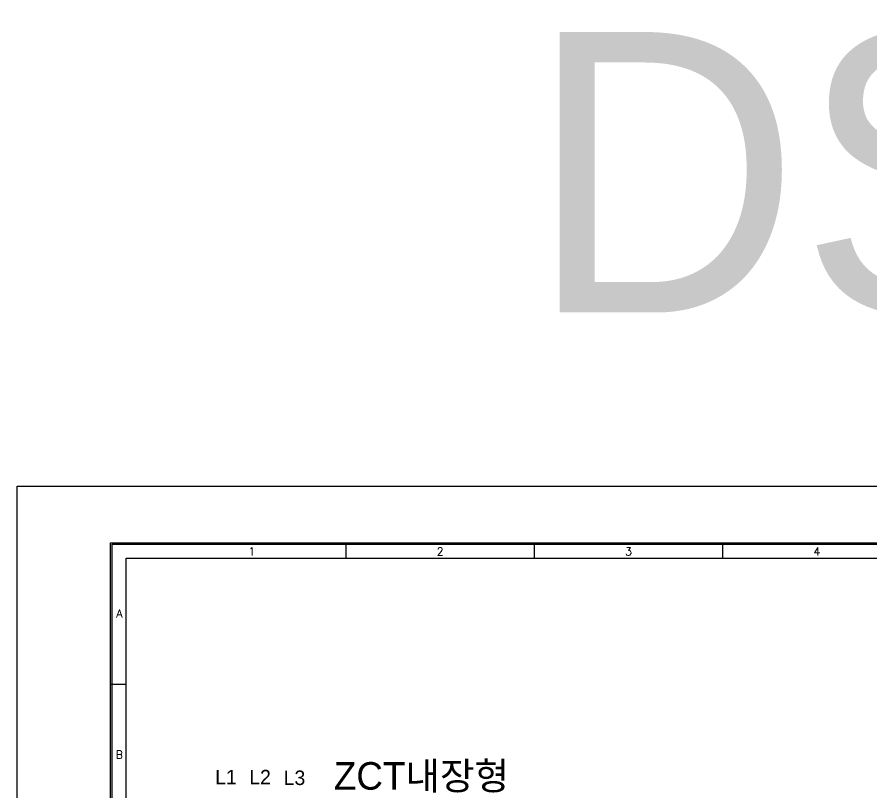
# Model space of a CAD drawing. Header units: millimetres. Extents: x 58 to 898, y 43 to 722.
# Drawn here: x 58 to 237.7, y 559.2 to 722.3 of the extents above; entities that cross this region are included whole.
import ezdxf
from ezdxf.enums import TextEntityAlignment as Align

# ---------------------------------------------------------------- set-up
doc = ezdxf.new("R2010")
doc.units = ezdxf.units.MM
for name, color, linetype in [('20', 2, 'Continuous'), ('30', 3, 'Continuous'), ('70', 7, 'Continuous'), ('ASHADE', 7, 'Continuous')]:
    doc.layers.add(name, color=color, linetype=linetype)
doc.styles.add('ghs', font='NGULIM.TTF')
doc.styles.add('SIMPLEX', font='SIMPLEX')

msp = doc.modelspace()

# ---------------------------------------------------------------- linework, layer by layer
msp.add_lwpolyline([(57.955, 623.708), (897.871, 623.708), (897.871, 42.67), (57.955, 42.67)], close=True)
at = {"layer": '20', "color": 7}
for p, q in [((80.895, 608.519), (450.561, 608.519)), ((80.895, 372.206), (80.895, 608.519))]:
    msp.add_line(p, q, dxfattribs=at)
at = {"layer": '30', "color": 7}
for p, q in [((127.128, 608.519), (127.128, 611.786)), ((166.728, 608.519), (166.728, 611.786)), ((206.328, 608.519), (206.328, 611.786)), ((77.628, 582.086), (80.895, 582.086))]:
    msp.add_line(p, q, dxfattribs=at)
at = {"layer": '70', "color": 7}
for points in [[(453.828, 344.486), (77.628, 344.486), (77.628, 611.786), (453.828, 611.786)], [(453.531, 344.783), (77.925, 344.783), (77.925, 611.489), (453.531, 611.489)]]:
    msp.add_lwpolyline(points, close=True, dxfattribs=at)

# ---------------------------------------------------------------- texts
at = {"layer": '30', "color": 7, "style": 'SIMPLEX'}
for s, p in [('1', (107.328, 609.958)), ('2', (146.928, 609.958)), ('3', (186.528, 609.958)), ('4', (226.128, 609.958)), ('A', (79.459, 596.936)), ('B', (79.459, 567.236))]:
    msp.add_text(s, height=1.683, dxfattribs=at).set_placement(p, align=Align.MIDDLE)
at = {"layer": 'ASHADE', "color": 0, "linetype": 'ByBlock', "lineweight": 25, "ltscale": 2, "style": 'ghs'}
msp.add_text('DSP-CSM / CSL', height=58.968, dxfattribs=at).set_placement((165.577, 660.204))
at = {"layer": 'ASHADE', "ltscale": 2, "style": 'ghs'}
for s, height, p in [('ZCT내장형', 5.7915, (124.552, 559.876)), ('L1', 3.0512, (99.6, 560.99)), ('L2', 3.0512, (106.769, 560.99)), ('L3', 3.0512, (114.003, 560.853))]:
    msp.add_text(s, height=height, dxfattribs=at).set_placement(p)

doc.saveas('drawing.dxf')
